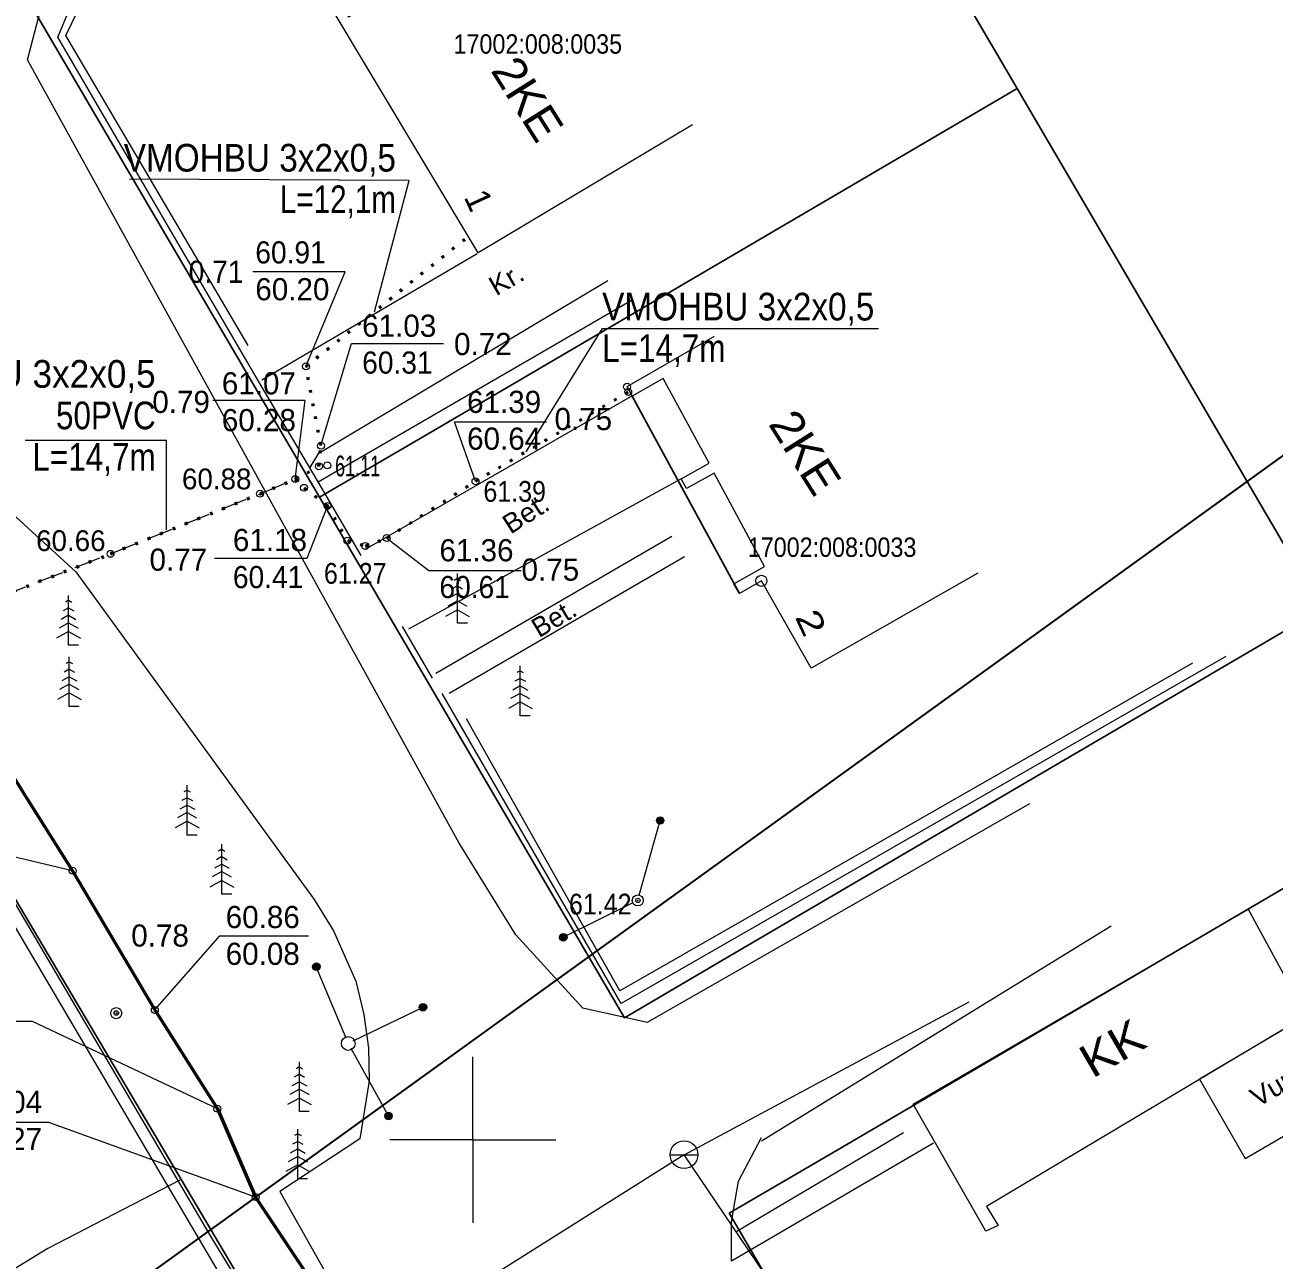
# Model space of a CAD drawing. Extents: x 641435 to 641903, y 6456666 to 6457201.
# Drawn here: x 641583.82 to 641628.94, y 6457045.66 to 6457090.28 of the extents above; entities that cross this region are included whole.
import ezdxf
from ezdxf.enums import TextEntityAlignment as Align

# ---------------------------------------------------------------- set-up
doc = ezdxf.new("R2010")
doc.units = 0
doc.header["$LTSCALE"] = 0.32
doc.header["$PDMODE"] = 32
doc.header["$PDSIZE"] = 0.16
doc.linetypes.add('DOTTED', pattern=[1.5, 0.3, -1.2])
doc.linetypes.add('MEDIUM_DASHED', pattern=[4.5, 3, -1.5])
for name, color, linetype, lineweight in [('1', 7, 'Continuous', 13), ('13', 7, 'Continuous', 13), ('17', 7, 'DOTTED', 53), ('20', 7, 'Continuous', 13), ('22', 7, 'Continuous', 13), ('23', 7, 'Continuous', 13), ('26', 7, 'Continuous', 13), ('28', 7, 'Continuous', 13), ('3', 7, 'Continuous', 13), ('30', 7, 'Continuous', 13), ('40', 7, 'Continuous', 25), ('44', 7, 'Continuous', 13), ('61', 7, 'Continuous', 13), ('62', 7, 'Continuous', 13), ('63', 7, 'Continuous', 13)]:
    doc.layers.add(name, color=color, linetype=linetype, lineweight=lineweight)
doc.layers.add('58', color=7, linetype='Continuous')
doc.layers.add('59', color=7, linetype='Continuous')

msp = doc.modelspace()

# ---------------------------------------------------------------- linework, layer by layer
at = {"layer": '1'}
for points in [[(641607.93, 6457086.67), (641600.19, 6457082.04), (641594.55, 6457091.46), (641594.89, 6457091.61), (641595.51, 6457090.57), (641598.92, 6457092.62), (641598.32, 6457093.62), (641601.99, 6457095.91)], [(641608.54, 6457074.45), (641606.87, 6457077.51), (641605.75, 6457076.86), (641605.57, 6457077.21), (641608.73, 6457079.03)], [(641618.24, 6457070.47), (641612.22, 6457067.04), (641610.42, 6457070.19), (641609.63, 6457069.74), (641609.43, 6457070.09), (641610.53, 6457070.71), (641608.71, 6457074.09), (641607.72, 6457073.53), (641607.52, 6457073.88), (641608.54, 6457074.45)]]:
    msp.add_lwpolyline(points, dxfattribs=at)
msp.add_lwpolyline([(641615.9, 6457051.29), (641628.01, 6457058.33), (641630.1, 6457054.48), (641618.55, 6457047.59), (641618.97, 6457046.9), (641618.53, 6457046.7)], close=True, dxfattribs=at)
at = {"layer": '13'}
msp.add_lwpolyline([(641589.41, 6457048.54), (641584.64, 6457046.07), (641581.84, 6457044.36), (641577.55, 6457041.27)], dxfattribs=at)
at = {"layer": '17', "linetype": 'Continuous'}
msp.add_lwpolyline([(641578.02, 6457093.86), (641577.52, 6457092.72), (641570.43, 6457087.87), (641569.06, 6457087), (641568.92, 6457086.78), (641571.63, 6457082.15), (641573.94, 6457078.27), (641578.44, 6457071.16), (641579.98, 6457068.74), (641580.1, 6457068.55), (641583.69, 6457062.64), (641585.54, 6457059.72), (641588.51, 6457054.69), (641590.77, 6457051.12), (641592.15, 6457047.93), (641594.84, 6457043.88), (641602.3, 6457031.78), (641602.32, 6457031.77), (641604.33, 6457028.43), (641606.16, 6457025.36)], dxfattribs=at)
at = {"layer": '17'}
for points in [[(641579.98, 6457068.74), (641580.26, 6457068.59), (641586.91, 6457071.17), (641592.31, 6457073.34), (641593.58, 6457073.87), (641594.44, 6457074.33), (641594.51, 6457075.08), (641593.97, 6457077.94), (641599.82, 6457082.63)], [(641593.58, 6457073.87), (641593.9, 6457073.56), (641594.75, 6457072.9), (641595.47, 6457071.65), (641596.12, 6457071.45), (641596.89, 6457071.74), (641600.09, 6457073.79), (641605.61, 6457077.02)]]:
    msp.add_lwpolyline(points, dxfattribs=at)
at = {"layer": '20'}
msp.add_line((641587.11, 6457054.58), (641587.12, 6457054.58), dxfattribs=at)
for centre in [(641605.9559, 6457058.6472), (641587.1148, 6457054.5754)]:
    msp.add_circle(centre, 0.0004, dxfattribs=at)
for centre in [(641605.9569, 6457058.6512), (641587.1158, 6457054.5794)]:
    msp.add_arc(centre, 0.0004, 179.93931, 0.0607, dxfattribs=at)
for p in [(641605.96, 6457058.65), (641587.11, 6457054.58), (641587.12, 6457054.58)]:
    msp.add_point(p, dxfattribs=at)
at = {"layer": '22'}
msp.add_line((641607.13, 6457049.46), (641608.13, 6457049.46), dxfattribs=at)
msp.add_circle((641607.6283, 6457049.4624), 0.5, dxfattribs=at)
at = {"layer": '23'}
for points in [[(641633.36, 6457011.39), (641607.63, 6457049.46), (641617.93, 6457054.98)], [(641607.63, 6457049.46), (641599.32, 6457044.22), (641579.85, 6457039.05)]]:
    msp.add_lwpolyline(points, dxfattribs=at)
at = {"layer": '26', "linetype": 'MEDIUM_DASHED'}
msp.add_lwpolyline([(641579.98, 6457068.74), (641580.26, 6457068.59), (641586.91, 6457071.17), (641592.31, 6457073.34), (641593.58, 6457073.87)], dxfattribs=at)
at = {"layer": '26'}
for centre, radius in [((641610.4232, 6457070.1942), 0.2), ((641605.9559, 6457058.6472), 0.2), ((641605.9559, 6457058.6472), 0.2), ((641605.9559, 6457058.6472), 0.2), ((641605.9559, 6457058.6472), 0.2), ((641587.1148, 6457054.5754), 0.2), ((641587.1148, 6457054.5754), 0.2), ((641587.1148, 6457054.5754), 0.2), ((641595.4974, 6457053.4819), 0.25)]:
    msp.add_circle(centre, radius, dxfattribs=at)
at = {"layer": '28'}
msp.add_line((641598.54, 6457066.68), (641597.46, 6457068.55), dxfattribs=at)
for points in [[(641594.41, 6457073.77), (641592.26, 6457077.41), (641585, 6457089.83), (641585.76, 6457091.67), (641597.4, 6457100.02)], [(641595.96, 6457071.11), (641594.41, 6457073.77), (641605.73, 6457080.34)], [(641573.27, 6457075.87), (641573.27, 6457075.87), (641573.27, 6457075.87), (641573.27, 6457075.87), (641590.53, 6457046.5), (641599.22, 6457032.25)], [(641627.2, 6457067.46), (641605.36, 6457054.93), (641598.89, 6457066.12)]]:
    msp.add_lwpolyline(points, dxfattribs=at)
at = {"layer": '3'}
msp.add_lwpolyline([(641626.25, 6457052.19), (641627.9, 6457049.32), (641631.81, 6457051.6), (641630.1, 6457054.47)], close=True, dxfattribs=at)
at = {"layer": '30'}
for p, q in [((641592.37, 6457077.46), (641600.16, 6457082.02)), ((641596.09, 6457071.33), (641605.79, 6457076.9)), ((641607.52, 6457073.88), (641597.67, 6457068.45)), ((641598.66, 6457066.86), (641607.19, 6457071.81)), ((641599.14, 6457066.14), (641607.65, 6457071.07)), ((641603.97, 6457054.76), (641601.55, 6457057.4)), ((641610.42, 6457049.96), (641623.06, 6457057.73)), ((641593.03, 6457048.13), (641601.34, 6457033.44))]:
    msp.add_line(p, q, dxfattribs=at)
at = {"layer": '30', "lineweight": 25}
msp.add_line((641609.63, 6457069.74), (641605.75, 6457076.86), dxfattribs=at)
at = {"layer": '30'}
for points in [[(641601.55, 6457057.4), (641599.5, 6457060.72), (641583.91, 6457089.02), (641584.78, 6457092.34)], [(641571.7, 6457083.3), (641585.66, 6457070.52), (641594.26, 6457058.68), (641594.97, 6457057.55), (641595.77, 6457055.73), (641596.06, 6457054.53), (641596.23, 6457053.31), (641596.25, 6457052.13), (641595.91, 6457050.04), (641593.03, 6457048.13)], [(641594.12, 6457074.29), (641594.43, 6457074.81), (641604.88, 6457081.05)], [(641620.11, 6457062.14), (641606.3, 6457054.24), (641603.97, 6457054.76)], [(641616.64, 6457049.88), (641609.34, 6457045.61), (641609.34, 6457047.04), (641609.6, 6457048.5), (641610.42, 6457050.08)]]:
    msp.add_lwpolyline(points, dxfattribs=at)
at = {"layer": '40'}
for points in [[(641629.31, 6457071.49), (641663.14, 6457091.2), (641642.8, 6457127.02), (641608.64, 6457106.78), (641619.66, 6457087.98)], [(641583.44, 6457092.02), (641594.46, 6457073.22), (641598.09, 6457075.34), (641619.66, 6457087.98), (641608.64, 6457106.78), (641587.07, 6457094.15)], [(641594.46, 6457073.22), (641605.48, 6457054.41), (641609.1, 6457056.54), (641630.67, 6457069.17), (641629.31, 6457071.49), (641619.66, 6457087.98), (641598.09, 6457075.34)], [(641540.68, 6457063.18), (641482.39, 6457005.85), (641505.99, 6456985.6), (641516.19, 6456976.84), (641601.76, 6457027.78), (641570.72, 6457080.23)], [(641609.26, 6457047.35), (641621.39, 6457026.65), (641625.27, 6457028.92), (641647.07, 6457041.6), (641634.71, 6457062.27), (641613.16, 6457049.63)]]:
    msp.add_lwpolyline(points, close=True, dxfattribs=at)
at = {"layer": '44'}
for p, q in [((641599.44, 6457070.01), (641599.25, 6457069.9)), ((641599.44, 6457070.28), (641599.32, 6457070.21)), ((641599.44, 6457070.28), (641599.55, 6457070.21)), ((641599.44, 6457070.01), (641599.63, 6457069.9)), ((641599.44, 6457069.74), (641599.17, 6457069.59)), ((641599.44, 6457069.74), (641599.71, 6457069.59)), ((641585.39, 6457069.22), (641585.2, 6457069.11)), ((641585.39, 6457069.49), (641585.28, 6457069.42)), ((641585.39, 6457069.49), (641585.51, 6457069.42)), ((641585.39, 6457069.22), (641585.58, 6457069.11)), ((641599.44, 6457069.15), (641599.01, 6457068.91)), ((641599.44, 6457069.47), (641599.09, 6457069.28)), ((641599.44, 6457069.47), (641599.78, 6457069.28)), ((641599.44, 6457069.15), (641599.87, 6457068.91)), ((641585.39, 6457068.68), (641585.05, 6457068.49)), ((641585.39, 6457068.95), (641585.12, 6457068.8)), ((641585.39, 6457068.95), (641585.66, 6457068.8)), ((641585.39, 6457068.68), (641585.74, 6457068.49)), ((641585.39, 6457068.36), (641584.96, 6457068.12)), ((641585.39, 6457068.36), (641585.82, 6457068.12)), ((641585.42, 6457067.27), (641585.3, 6457067.21)), ((641585.42, 6457067.27), (641585.53, 6457067.21)), ((641585.42, 6457067), (641585.23, 6457066.9)), ((641585.42, 6457067), (641585.61, 6457066.9)), ((641601.71, 6457066.94), (641601.59, 6457066.88)), ((641601.71, 6457066.94), (641601.82, 6457066.88)), ((641585.42, 6457066.46), (641585.07, 6457066.27)), ((641585.42, 6457066.73), (641585.15, 6457066.58)), ((641585.42, 6457066.73), (641585.69, 6457066.58)), ((641585.42, 6457066.46), (641585.76, 6457066.27)), ((641601.71, 6457066.4), (641601.44, 6457066.25)), ((641601.71, 6457066.67), (641601.52, 6457066.57)), ((641601.71, 6457066.67), (641601.9, 6457066.57)), ((641601.71, 6457066.4), (641601.98, 6457066.25)), ((641585.42, 6457066.15), (641584.99, 6457065.91)), ((641585.42, 6457066.15), (641585.85, 6457065.91)), ((641601.71, 6457066.13), (641601.36, 6457065.94)), ((641601.71, 6457066.13), (641602.05, 6457065.94)), ((641601.71, 6457065.82), (641601.28, 6457065.58)), ((641601.71, 6457065.82), (641602.14, 6457065.58)), ((641589.68, 6457062.36), (641589.49, 6457062.26)), ((641589.68, 6457062.63), (641589.56, 6457062.57)), ((641589.68, 6457062.63), (641589.79, 6457062.57)), ((641589.68, 6457062.36), (641589.87, 6457062.26)), ((641589.68, 6457062.09), (641589.41, 6457061.94)), ((641589.68, 6457062.09), (641589.95, 6457061.94)), ((641589.68, 6457061.51), (641589.25, 6457061.27)), ((641589.68, 6457061.82), (641589.33, 6457061.63)), ((641589.68, 6457061.82), (641590.02, 6457061.63)), ((641589.68, 6457061.51), (641590.11, 6457061.27)), ((641590.93, 6457060.23), (641590.74, 6457060.12)), ((641590.93, 6457060.5), (641590.81, 6457060.43)), ((641590.93, 6457060.5), (641591.04, 6457060.43)), ((641590.93, 6457060.23), (641591.12, 6457060.12)), ((641590.93, 6457059.69), (641590.58, 6457059.5)), ((641590.93, 6457059.96), (641590.66, 6457059.81)), ((641590.93, 6457059.96), (641591.2, 6457059.81)), ((641590.93, 6457059.69), (641591.27, 6457059.5)), ((641590.93, 6457059.37), (641590.5, 6457059.13)), ((641590.93, 6457059.37), (641591.36, 6457059.13)), ((641593.73, 6457052.64), (641593.62, 6457052.57)), ((641593.73, 6457052.64), (641593.85, 6457052.57)), ((641593.73, 6457052.1), (641593.46, 6457051.95)), ((641593.73, 6457052.37), (641593.54, 6457052.26)), ((641593.73, 6457052.37), (641593.92, 6457052.26)), ((641593.73, 6457052.1), (641594, 6457051.95)), ((641593.73, 6457051.51), (641593.3, 6457051.27)), ((641593.73, 6457051.83), (641593.39, 6457051.64)), ((641593.73, 6457051.83), (641594.08, 6457051.64)), ((641593.73, 6457051.51), (641594.16, 6457051.27)), ((641593.67, 6457050.21), (641593.56, 6457050.15)), ((641593.67, 6457050.21), (641593.79, 6457050.15)), ((641615.55, 6457050.25), (641609.53, 6457046.69)), ((641593.67, 6457049.94), (641593.48, 6457049.84)), ((641593.67, 6457049.94), (641593.86, 6457049.84)), ((641593.67, 6457049.4), (641593.33, 6457049.21)), ((641593.67, 6457049.67), (641593.4, 6457049.52)), ((641593.67, 6457049.67), (641593.94, 6457049.52)), ((641593.67, 6457049.4), (641594.02, 6457049.21)), ((641593.67, 6457049.09), (641593.24, 6457048.85)), ((641593.67, 6457049.09), (641594.1, 6457048.85))]:
    msp.add_line(p, q, dxfattribs=at)
for points in [[(641591.88, 6457078.7), (641585.3, 6457089.89), (641586.15, 6457091.67), (641595.94, 6457098.61)], [(641598.18, 6457032.73), (641573.44, 6457074.68), (641573.12, 6457075.18)], [(641599.8, 6457068.66), (641599.44, 6457068.66), (641599.44, 6457070.46)], [(641585.75, 6457067.87), (641585.39, 6457067.87), (641585.39, 6457069.67)], [(641585.78, 6457065.65), (641585.42, 6457065.65), (641585.42, 6457067.45)], [(641625.99, 6457067.22), (641605.31, 6457055.38), (641599.77, 6457065.21)], [(641602.07, 6457065.32), (641601.71, 6457065.32), (641601.71, 6457067.12)], [(641590.04, 6457061.01), (641589.68, 6457061.01), (641589.68, 6457062.81)], [(641591.29, 6457058.88), (641590.93, 6457058.88), (641590.93, 6457060.68)], [(641594.09, 6457051.02), (641593.73, 6457051.02), (641593.73, 6457052.82)], [(641594.03, 6457048.59), (641593.67, 6457048.59), (641593.67, 6457050.39)]]:
    msp.add_lwpolyline(points, dxfattribs=at)
at = {"layer": '61'}
for p, q in [((641606.01, 6457058.84), (641606.76, 6457061.54)), ((641605.78, 6457058.56), (641603.27, 6457057.32)), ((641595.42, 6457053.67), (641594.34, 6457056.25)), ((641595.68, 6457053.57), (641598.2, 6457054.79)), ((641595.59, 6457053.31), (641596.95, 6457050.86))]:
    msp.add_line(p, q, dxfattribs=at)
for points in [[(641596.45, 6457079.91), (641597.7, 6457084.66), (641587.6, 6457084.7)], [(641593.97, 6457077.94), (641595.39, 6457081.36), (641592.05, 6457081.36)], [(641601.93, 6457074.85), (641604.68, 6457079.31), (641614.65, 6457079.31)], [(641594.51, 6457075.08), (641595.61, 6457078.77), (641598.94, 6457078.77)], [(641593.58, 6457073.87), (641593.94, 6457076.71), (641590.61, 6457076.71)], [(641600.09, 6457073.79), (641599.33, 6457075.94), (641602.66, 6457075.94)], [(641588.93, 6457072.04), (641588.93, 6457075.26), (641583.82, 6457075.26)], [(641594.75, 6457072.9), (641594, 6457071), (641590.67, 6457071)], [(641596.89, 6457071.74), (641598.41, 6457070.57), (641601.74, 6457070.57)], [(641585.54, 6457059.72), (641578.84, 6457061.31), (641575.5, 6457061.31)], [(641588.51, 6457054.69), (641590.86, 6457057.37), (641594.06, 6457057.37)], [(641590.77, 6457051.12), (641584.09, 6457054.28), (641580.76, 6457054.28)], [(641592.15, 6457047.93), (641584.68, 6457050.62), (641581.35, 6457050.62)]]:
    msp.add_lwpolyline(points, dxfattribs=at)
at = {"layer": '61', "lineweight": 35}
msp.add_lwpolyline([(641878.56, 6456749.01), (641763.02, 6456665.6), (641523.05, 6456998.04), (641638.59, 6457081.45)], close=True, dxfattribs=at)
msp.add_lwpolyline([(641878.14, 6456748.7), (641763.02, 6456665.6), (641523.05, 6456998.04), (641638.59, 6457081.45), (641878.56, 6456749.01)], dxfattribs=at)
at = {"layer": '61'}
for centre, radius in [((641606.7644, 6457061.5362), 0.1361), ((641606.7644, 6457061.5362), 0.1207), ((641606.7644, 6457061.5362), 0.1039), ((641606.7644, 6457061.5362), 0.0901), ((641606.7644, 6457061.5362), 0.0749), ((641606.7644, 6457061.5362), 0.0614), ((641606.7644, 6457061.5362), 0.0497), ((641606.7644, 6457061.5362), 0.0348), ((641606.7644, 6457061.5362), 0.0235), ((641606.7644, 6457061.5362), 0.0132), ((641606.7644, 6457061.5362), 0.00782), ((641603.2667, 6457057.3174), 0.1361), ((641603.2667, 6457057.3174), 0.1207), ((641603.2667, 6457057.3174), 0.1039), ((641603.2667, 6457057.3174), 0.0901), ((641603.2667, 6457057.3174), 0.0749), ((641603.2667, 6457057.3174), 0.0614), ((641603.2667, 6457057.3174), 0.0497), ((641603.2667, 6457057.3174), 0.0348), ((641603.2667, 6457057.3174), 0.0235), ((641603.2667, 6457057.3174), 0.0132), ((641603.2667, 6457057.3174), 0.00782), ((641594.3449, 6457056.2516), 0.1361), ((641594.3449, 6457056.2516), 0.1207), ((641594.3449, 6457056.2516), 0.1039), ((641594.3449, 6457056.2516), 0.0901), ((641594.3449, 6457056.2516), 0.0749), ((641594.3449, 6457056.2516), 0.0614), ((641594.3449, 6457056.2516), 0.0497), ((641594.3449, 6457056.2516), 0.0348), ((641594.3449, 6457056.2516), 0.0235), ((641594.3449, 6457056.2516), 0.0132), ((641594.3449, 6457056.2516), 0.00782), ((641598.1971, 6457054.7902), 0.1361), ((641598.1971, 6457054.7902), 0.1207), ((641598.1971, 6457054.7902), 0.1039), ((641598.1971, 6457054.7902), 0.0901), ((641598.1971, 6457054.7902), 0.0749), ((641598.1971, 6457054.7902), 0.0614), ((641598.1971, 6457054.7902), 0.0497), ((641598.1971, 6457054.7902), 0.0348), ((641598.1971, 6457054.7902), 0.0235), ((641598.1971, 6457054.7902), 0.0132), ((641598.1971, 6457054.7902), 0.00782), ((641596.9507, 6457050.8574), 0.1361), ((641596.9507, 6457050.8574), 0.1207), ((641596.9507, 6457050.8574), 0.1039), ((641596.9507, 6457050.8574), 0.0901), ((641596.9507, 6457050.8574), 0.0749), ((641596.9507, 6457050.8574), 0.0614), ((641596.9507, 6457050.8574), 0.0497), ((641596.9507, 6457050.8574), 0.0348), ((641596.9507, 6457050.8574), 0.0235), ((641596.9507, 6457050.8574), 0.0132), ((641596.9507, 6457050.8574), 0.00782)]:
    msp.add_circle(centre, radius, dxfattribs=at)
at = {"layer": '62'}
for centre in [(641593.9671, 6457077.9421), (641605.5714, 6457077.2052), (641605.6099, 6457077.0194), (641594.511, 6457075.0753), (641594.7443, 6457074.3643), (641594.4372, 6457074.334), (641593.5828, 6457073.8681), (641593.8988, 6457073.555), (641600.0933, 6457073.7893), (641592.3129, 6457073.3422), (641594.7485, 6457072.9025), (641596.8867, 6457071.7386), (641595.4668, 6457071.6504), (641596.1165, 6457071.4538), (641586.9093, 6457071.1691), (641585.5384, 6457059.7207), (641588.5099, 6457054.6918), (641590.7707, 6457051.1206), (641592.1515, 6457047.9324)]:
    msp.add_circle(centre, 0.125, dxfattribs=at)
at = {"layer": '63'}
for q in [(641600, 6457053), (641597, 6457050), (641603, 6457050), (641600, 6457047)]:
    msp.add_line((641600, 6457050), q, dxfattribs=at)

# ---------------------------------------------------------------- texts
at = {"layer": '1'}
for s, height, rotation, width, p in [('2KE', 1.2, 302.269, 1.05, (641600.62, 6457088.63)), ('2KE', 1.2, 302.269, 1.05, (641610.65, 6457075.86)), ('2', 0.9, 295.017, 1.3, (641611.62, 6457068.89)), ('KK', 1.2, 30.155, 1.1, (641622.38, 6457052.2))]:
    msp.add_text(s, height=height, rotation=rotation, dxfattribs=dict(at, width=width)).set_placement(p)
msp.add_text('1', height=0.9, rotation=295.017, dxfattribs=at).set_placement((641599.66, 6457084.06))
at = {"layer": '30', "width": 1.05}
for s, rotation, p in [('Kr.', 30.141, (641600.84, 6457080.47)), ('Bet.', 32.55, (641601.36, 6457071.86))]:
    msp.add_text(s, height=0.7, rotation=rotation, dxfattribs=at).set_placement(p)
at = {"layer": '30'}
msp.add_text('Bet.', height=0.7, rotation=30.816, dxfattribs=at).set_placement((641602.39, 6457068.12))
at = {"layer": '58', "width": 0.9}
for s, p in [('17002:008:0035', (641599.3, 6457089.24)), ('17002:008:0033', (641609.93, 6457071.06))]:
    msp.add_text(s, height=0.7, dxfattribs=at).set_placement(p)
at = {"layer": '59'}
for s, width, p in [('61.11', 0.65, (641595.02, 6457073.97)), ('61.39', 0.9, (641600.38, 6457073.05)), ('61.27', 0.9, (641594.62, 6457070.09)), ('61.42', 0.9, (641603.47, 6457058.14))]:
    msp.add_text(s, height=0.75, dxfattribs=dict(at, width=width)).set_placement(p)
for s, p in [('60.88', (641589.49, 6457073.5)), ('60.66', (641584.22, 6457071.27))]:
    msp.add_text(s, height=0.75, dxfattribs=at).set_placement(p)
at = {"layer": '61'}
for s, height, width, p in [('VMOHBU 3x2x0,5', 1, 0.9, (641597.22, 6457084.98)), ('L=12,1m', 1, 0.8, (641597.22, 6457083.48)), ('0.71', 0.8, 0.95, (641591.71, 6457080.96)), ('2x VMOHBU 3x2x0,5', 1, 0.95, (641588.54, 6457077.17)), ('50PVC', 1, 0.85, (641588.54, 6457075.67)), ('L=14,7m', 1, 0.85, (641588.54, 6457074.17))]:
    msp.add_text(s, height=height, dxfattribs=dict(at, width=width)).set_placement(p, align=Align.RIGHT)
for s, height, width, p in [('60.91', 0.8, 0.95, (641592.14, 6457081.66)), ('VMOHBU 3x2x0,5', 1, 0.9, (641604.67, 6457079.6)), ('L=14,7m', 1, 0.85, (641604.67, 6457078.1)), ('60.31', 0.8, 0.95, (641596, 6457077.68)), ('60.41', 0.8, 0.95, (641591.33, 6457069.93)), ('60.61', 0.8, 0.95, (641598.79, 6457069.57))]:
    msp.add_text(s, height=height, dxfattribs=dict(at, width=width)).set_placement(p)
for s, p in [('60.20', (641592.14, 6457080.33)), ('61.03', (641596, 6457079.01)), ('61.07', (641590.93, 6457076.93)), ('61.39', (641599.79, 6457076.26)), ('60.28', (641590.93, 6457075.6)), ('60.64', (641599.79, 6457074.93)), ('61.18', (641591.33, 6457071.27)), ('61.36', (641598.79, 6457070.9)), ('60.86', (641591.07, 6457057.65)), ('60.08', (641591.07, 6457056.32)), ('61.04', (641581.76, 6457050.97)), ('60.27', (641581.76, 6457049.63))]:
    msp.add_text(s, height=0.8, dxfattribs=at).set_placement(p)
for s, p in [('0.72', (641601.4, 6457078.35)), ('0.79', (641590.5, 6457076.26)), ('0.75', (641605.03, 6457075.64)), ('0.77', (641590.4, 6457070.56)), ('0.75', (641603.84, 6457070.2)), ('0.78', (641589.74, 6457056.98))]:
    msp.add_text(s, height=0.8, dxfattribs=at).set_placement(p, align=Align.RIGHT)
at = {"layer": '61', "width": 1.05}
msp.add_text('Vund.', height=0.7, rotation=30.386, dxfattribs=at).set_placement((641628.35, 6457051.16))

doc.saveas('drawing.dxf')
